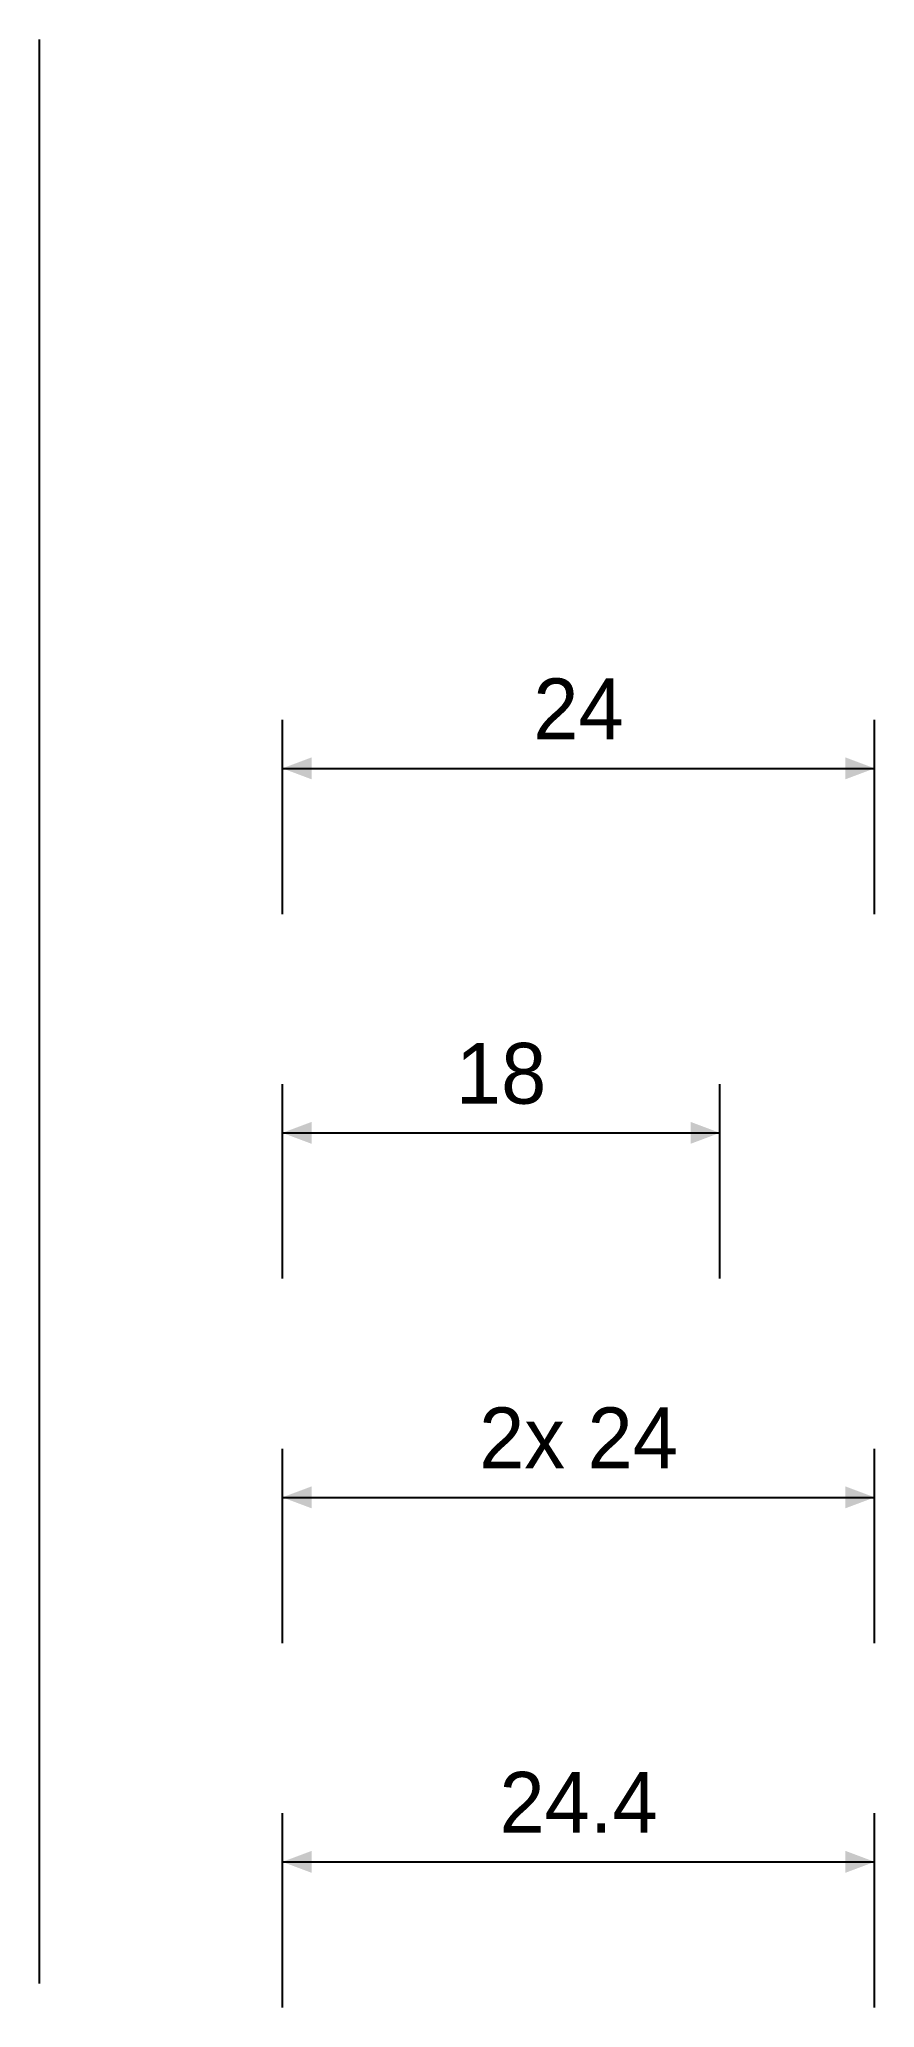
# Model space of a CAD drawing. Header units: millimetres. Extents: x 40 to 140, y 59 to 140.
# Drawn here: x 40 to 74.4, y 59 to 140 of the extents above; entities outside this region: 1.
import ezdxf
from ezdxf.enums import TextEntityAlignment as Align

# ---------------------------------------------------------------- set-up
doc = ezdxf.new("R2010")
doc.units = ezdxf.units.MM

msp = doc.modelspace()

# ---------------------------------------------------------------- linework, layer by layer
for p, q in [((40, 60), (40, 140)), ((140, 60), (140, 140))]:
    msp.add_line(p, q)
at = {"layer": 'Dims'}
for p, q in [((50, 104), (50, 112)), ((74.37, 104), (74.37, 112)), ((50, 110), (74.37, 110)), ((50, 89), (50, 97)), ((68, 89), (68, 97)), ((50, 95), (68, 95)), ((50, 74), (50, 82)), ((74.37, 74), (74.37, 82)), ((50, 80), (74.37, 80)), ((50, 59), (50, 67)), ((74.37, 59), (74.37, 67)), ((50, 65), (74.37, 65))]:
    msp.add_line(p, q, dxfattribs=at)
for points in [[(51.2, 110.45), (50, 110), (51.2, 109.55)], [(73.17, 110.45), (74.37, 110), (73.17, 109.55)], [(51.2, 95.45), (50, 95), (51.2, 94.55)], [(66.8, 95.45), (68, 95), (66.8, 94.55)], [(51.2, 80.45), (50, 80), (51.2, 79.55)], [(73.17, 80.45), (74.37, 80), (73.17, 79.55)], [(51.2, 65.45), (50, 65), (51.2, 64.55)], [(73.17, 65.45), (74.37, 65), (73.17, 64.55)]]:
    msp.add_solid(points, dxfattribs=at)

# ---------------------------------------------------------------- texts
for s, p in [('24', (62.185, 111.2)), ('18', (59, 96.2)), ('2x 24', (62.185, 81.2)), ('24.4', (62.185, 66.2))]:
    msp.add_text(s, height=2.5, dxfattribs=at).set_placement(p, align=Align.CENTER)

doc.saveas('drawing.dxf')
